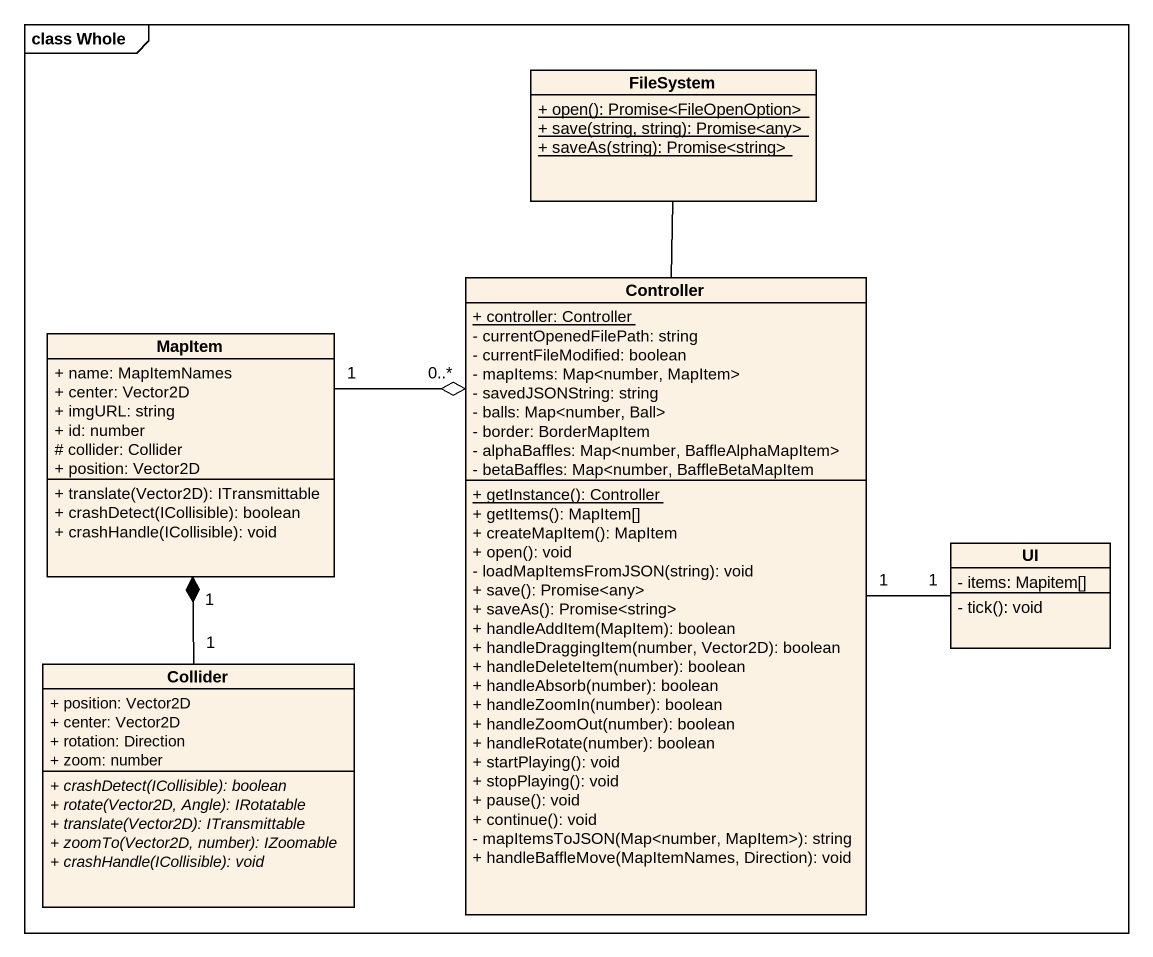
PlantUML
@startuml
mainframe class Whole
hide circle
hide empty members
skinparam classAttributeIconSize 0
class FileSystem {
  {static} + open(): Promise<FileOpenOption>
  {static} + save(string, string): Promise<any>
  {static} + saveAs(string): Promise<string>
}
class Controller {
  {static} + controller: Controller
  - currentOpenedFilePath: string
  - currentFileModified: boolean
  - mapItems: Map<number, MapItem>
  - savedJSONString: string
  - balls: Map<number, Ball>
  - border: BorderMapItem
  - alphaBaffles: Map<number, BaffleAlphaMapItem>
  - betaBaffles: Map<number, BaffleBetaMapItem
  {static} + getInstance(): Controller
  + getItems(): MapItem[]
  + createMapItem(): MapItem
  + open(): void
  - loadMapItemsFromJSON(string): void
  + save(): Promise<any>
  + saveAs(): Promise<string>
  + handleAddItem(MapItem): boolean
  + handleDraggingItem(number, Vector2D): boolean
  + handleDeleteItem(number): boolean
  + handleAbsorb(number): boolean
  + handleZoomIn(number): boolean
  + handleZoomOut(number): boolean
  + handleRotate(number): boolean
  + startPlaying(): void
  + stopPlaying(): void
  + pause(): void
  + continue(): void
  - mapItemsToJSON(Map<number, MapItem>): string
  + handleBaffleMove(MapItemNames, Direction): void
}
class MapItem {
  + name: MapItemNames
  + center: Vector2D
  + imgURL: string
  + id: number
  # collider: Collider
  + position: Vector2D
  + translate(Vector2D): ITransmittable
  + crashDetect(ICollisible): boolean
  + crashHandle(ICollisible): void
}
class UI {
  - items: Mapitem[]
  - tick(): void
}
class Collider {
  + position: Vector2D
  + center: Vector2D
  + rotation: Direction
  + zoom: number
  {abstract} + crashDetect(ICollisible): boolean
  {abstract} + rotate(Vector2D, Angle): IRotatable
  {abstract} + translate(Vector2D): ITransmittable
  {abstract} + zoomTo(Vector2D, number): IZoomable
  {abstract} + crashHandle(ICollisible): void
}
FileSystem -- Controller
Controller "1" -right- "1" UI
MapItem "1" -right-o "0..*" Controller
Collider "1" -up-* "1" MapItem
@enduml
